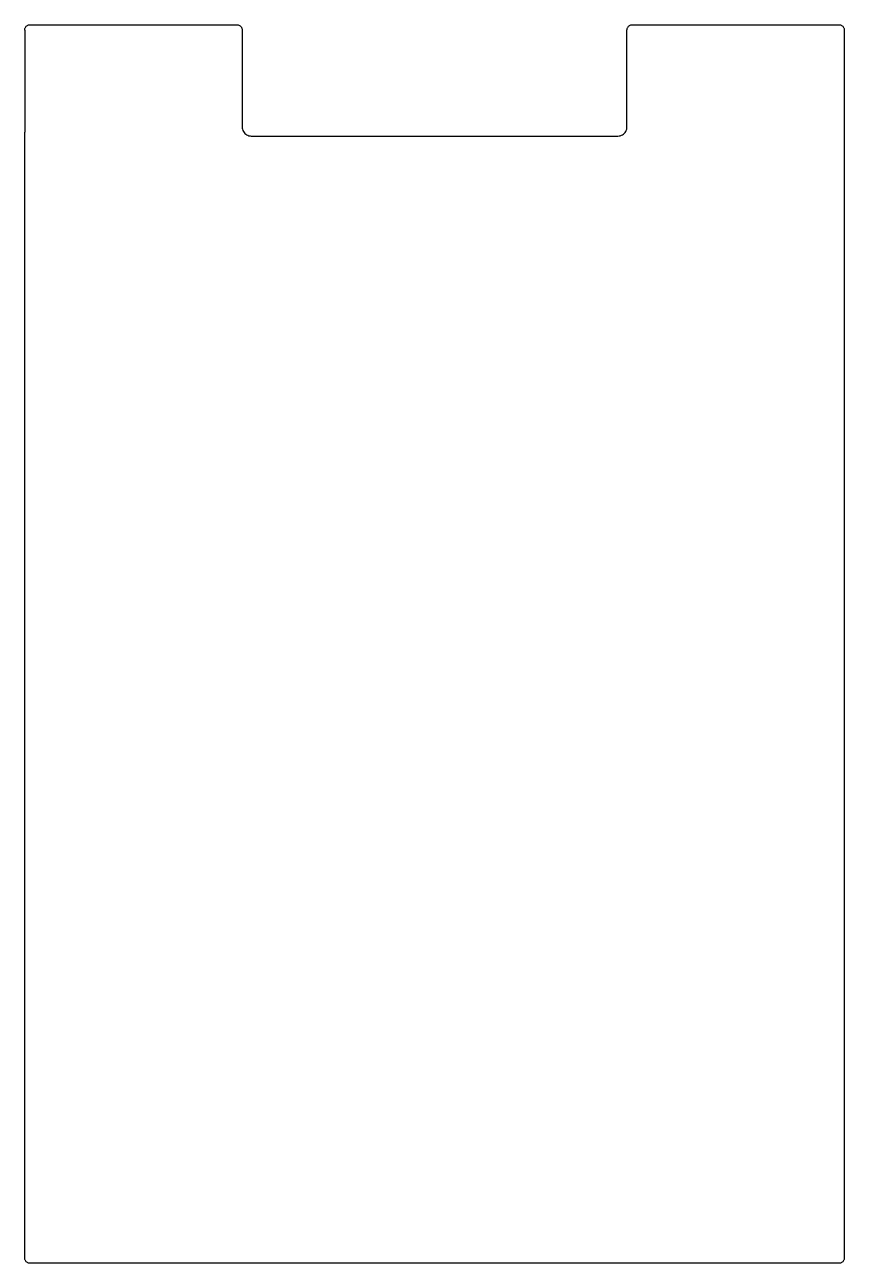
# Model space of a CAD drawing. Extents: x -320 to -7, y -112 to 362.
import ezdxf

# ---------------------------------------------------------------- set-up
doc = ezdxf.new("R2010")
doc.units = 0

msp = doc.modelspace()

# ---------------------------------------------------------------- linework, layer by layer
for p, q in [((-319.52, 359.5), (-319.5, 359.77)), ((-319.52, 359.5), (-319.52, 320.42)), ((-319.5, 359.77), (-319.45, 360.03)), ((-319.45, 360.03), (-319.37, 360.28)), ((-319.37, 360.28), (-319.25, 360.51)), ((-319.25, 360.51), (-319.11, 360.72)), ((-319.11, 360.72), (-318.94, 360.91)), ((-318.94, 360.91), (-318.74, 361.08)), ((-318.74, 361.08), (-318.53, 361.23)), ((-318.53, 361.23), (-318.3, 361.34)), ((-318.3, 361.34), (-318.05, 361.43)), ((-318.05, 361.43), (-317.79, 361.48)), ((-317.79, 361.48), (-317.52, 361.5)), ((-317.52, 361.5), (-308.01, 361.5)), ((-308.01, 361.5), (-296.43, 361.5)), ((-296.43, 361.5), (-284.84, 361.5)), ((-284.84, 361.5), (-273.26, 361.5)), ((-273.26, 361.5), (-261.67, 361.5)), ((-261.67, 361.5), (-250.09, 361.5)), ((-250.09, 361.5), (-238.5, 361.5)), ((-238.5, 361.5), (-238.23, 361.48)), ((-238.23, 361.48), (-237.97, 361.43)), ((-237.97, 361.43), (-237.72, 361.34)), ((-237.72, 361.34), (-237.49, 361.23)), ((-237.49, 361.23), (-237.28, 361.08)), ((-237.28, 361.08), (-237.09, 360.91)), ((-237.09, 360.91), (-236.92, 360.72)), ((-236.92, 360.72), (-236.77, 360.51)), ((-236.77, 360.51), (-236.66, 360.28)), ((-236.66, 360.28), (-236.57, 360.03)), ((-236.57, 360.03), (-236.52, 359.77)), ((-236.52, 359.77), (-236.5, 359.5)), ((-236.5, 359.5), (-236.5, 356.42)), ((-89.5, 359.5), (-89.48, 359.77)), ((-89.5, 356.42), (-89.5, 359.5)), ((-89.48, 359.77), (-89.43, 360.03)), ((-89.43, 360.03), (-89.34, 360.28)), ((-89.34, 360.28), (-89.23, 360.51)), ((-89.23, 360.51), (-89.08, 360.72)), ((-89.08, 360.72), (-88.91, 360.91)), ((-88.91, 360.91), (-88.72, 361.08)), ((-88.72, 361.08), (-88.51, 361.23)), ((-88.51, 361.23), (-88.28, 361.34)), ((-88.28, 361.34), (-88.03, 361.43)), ((-88.03, 361.43), (-87.77, 361.48)), ((-87.77, 361.48), (-87.5, 361.5)), ((-87.5, 361.5), (-75.92, 361.5)), ((-75.92, 361.5), (-64.34, 361.5)), ((-64.34, 361.5), (-52.76, 361.5)), ((-52.76, 361.5), (-41.17, 361.5)), ((-41.17, 361.5), (-29.59, 361.5)), ((-29.59, 361.5), (-18.01, 361.5)), ((-18.01, 361.5), (-8.25, 361.48)), ((-8.25, 361.48), (-7.99, 361.43)), ((-7.99, 361.43), (-7.74, 361.34)), ((-7.74, 361.34), (-7.51, 361.23)), ((-7.51, 361.23), (-7.3, 361.08)), ((-7.3, 361.08), (-7.11, 360.91)), ((-7.11, 360.91), (-6.94, 360.72)), ((-6.94, 360.72), (-6.8, 360.51)), ((-6.8, 360.51), (-6.68, 360.28)), ((-6.68, 360.28), (-6.59, 360.03)), ((-6.59, 360.03), (-6.54, 359.77)), ((-6.54, 359.77), (-6.52, 359.5)), ((-6.52, 359.5), (-6.52, 320.42)), ((-236.5, 356.42), (-236.5, 353.33)), ((-89.5, 353.33), (-89.5, 356.42)), ((-236.5, 353.33), (-236.5, 350.25)), ((-236.5, 350.25), (-236.5, 347.17)), ((-89.5, 350.25), (-89.5, 353.33)), ((-89.5, 347.17), (-89.5, 350.25)), ((-236.5, 347.17), (-236.5, 344.08)), ((-89.5, 344.08), (-89.5, 347.17)), ((-236.5, 344.08), (-236.5, 341)), ((-236.5, 341), (-236.5, 337.92)), ((-89.5, 341), (-89.5, 344.08)), ((-89.5, 337.92), (-89.5, 341)), ((-236.5, 337.92), (-236.5, 334.83)), ((-89.5, 334.83), (-89.5, 337.92)), ((-236.5, 334.83), (-236.5, 331.75)), ((-236.5, 331.75), (-236.5, 328.67)), ((-89.5, 331.75), (-89.5, 334.83)), ((-89.5, 328.67), (-89.5, 331.75)), ((-236.5, 328.67), (-236.5, 325.58)), ((-89.5, 325.58), (-89.5, 328.67)), ((-236.5, 325.58), (-236.5, 322.5)), ((-236.5, 322.5), (-236.47, 322.03)), ((-236.47, 322.03), (-236.37, 321.57)), ((-89.62, 321.57), (-89.53, 322.03)), ((-89.53, 322.03), (-89.5, 322.5)), ((-89.5, 322.5), (-89.5, 325.58)), ((-319.52, 281.33), (-319.52, 320.42)), ((-236.37, 321.57), (-236.22, 321.14)), ((-236.22, 321.14), (-236.02, 320.73)), ((-236.02, 320.73), (-235.77, 320.36)), ((-235.77, 320.36), (-235.47, 320.03)), ((-235.47, 320.03), (-235.14, 319.73)), ((-235.14, 319.73), (-234.77, 319.48)), ((-234.77, 319.48), (-234.36, 319.28)), ((-234.36, 319.28), (-233.93, 319.13)), ((-233.93, 319.13), (-233.47, 319.03)), ((-233.47, 319.03), (-233, 319)), ((-233, 319), (-221.33, 319)), ((-221.33, 319), (-209.67, 319)), ((-209.67, 319), (-198, 319)), ((-198, 319), (-186.33, 319)), ((-186.33, 319), (-174.67, 319)), ((-174.67, 319), (-163, 319)), ((-163, 319), (-151.33, 319)), ((-151.33, 319), (-139.67, 319)), ((-139.67, 319), (-128, 319)), ((-128, 319), (-116.33, 319)), ((-116.33, 319), (-104.67, 319)), ((-104.67, 319), (-93, 319)), ((-93, 319), (-92.52, 319.03)), ((-92.52, 319.03), (-92.07, 319.13)), ((-92.07, 319.13), (-91.64, 319.28)), ((-91.64, 319.28), (-91.23, 319.48)), ((-91.23, 319.48), (-90.86, 319.73)), ((-90.86, 319.73), (-90.52, 320.03)), ((-90.52, 320.03), (-90.23, 320.36)), ((-90.23, 320.36), (-89.98, 320.73)), ((-89.98, 320.73), (-89.77, 321.14)), ((-89.77, 321.14), (-89.62, 321.57)), ((-6.52, 320.42), (-6.52, 281.33)), ((-319.52, 242.25), (-319.52, 281.33)), ((-6.52, 281.33), (-6.52, 242.25)), ((-319.52, 203.17), (-319.52, 242.25)), ((-6.52, 242.25), (-6.52, 203.17)), ((-319.52, 164.08), (-319.52, 203.17)), ((-6.52, 203.17), (-6.52, 164.08)), ((-319.52, 125), (-319.52, 164.08)), ((-6.52, 164.08), (-6.52, 125)), ((-319.52, 85.92), (-319.52, 125)), ((-6.52, 125), (-6.52, 85.92)), ((-319.52, 46.83), (-319.52, 85.92)), ((-6.52, 85.92), (-6.52, 46.83)), ((-319.52, 7.75), (-319.52, 46.83)), ((-6.52, 46.83), (-6.52, 7.75)), ((-319.52, -31.33), (-319.52, 7.75)), ((-6.52, 7.75), (-6.52, -31.33)), ((-319.52, -70.42), (-319.52, -31.33)), ((-6.52, -31.33), (-6.52, -70.42)), ((-319.52, -109.5), (-319.52, -70.42)), ((-6.52, -70.42), (-6.52, -109.5)), ((-319.5, -109.77), (-319.52, -109.5)), ((-319.45, -110.03), (-319.5, -109.77)), ((-319.37, -110.28), (-319.45, -110.03)), ((-319.25, -110.51), (-319.37, -110.28)), ((-319.11, -110.72), (-319.25, -110.51)), ((-318.94, -110.91), (-319.11, -110.72)), ((-318.74, -111.08), (-318.94, -110.91)), ((-318.53, -111.23), (-318.74, -111.08)), ((-318.3, -111.34), (-318.53, -111.23)), ((-318.05, -111.43), (-318.3, -111.34)), ((-317.79, -111.48), (-318.05, -111.43)), ((-317.52, -111.5), (-317.79, -111.48)), ((-306.02, -111.5), (-317.52, -111.5)), ((-270.27, -111.5), (-306.02, -111.5)), ((-234.52, -111.5), (-270.27, -111.5)), ((-198.77, -111.5), (-234.52, -111.5)), ((-163.02, -111.5), (-198.77, -111.5)), ((-127.27, -111.5), (-163.02, -111.5)), ((-91.52, -111.5), (-127.27, -111.5)), ((-55.77, -111.5), (-91.52, -111.5)), ((-20.02, -111.5), (-55.77, -111.5)), ((-8.52, -111.5), (-20.02, -111.5)), ((-8.25, -111.48), (-8.52, -111.5)), ((-7.99, -111.43), (-8.25, -111.48)), ((-7.74, -111.34), (-7.99, -111.43)), ((-7.51, -111.23), (-7.74, -111.34)), ((-7.3, -111.08), (-7.51, -111.23)), ((-7.11, -110.91), (-7.3, -111.08)), ((-6.94, -110.72), (-7.11, -110.91)), ((-6.8, -110.51), (-6.94, -110.72)), ((-6.68, -110.28), (-6.8, -110.51)), ((-6.59, -110.03), (-6.68, -110.28)), ((-6.54, -109.77), (-6.59, -110.03)), ((-6.52, -109.5), (-6.54, -109.77))]:
    msp.add_line(p, q)

doc.saveas('drawing.dxf')
